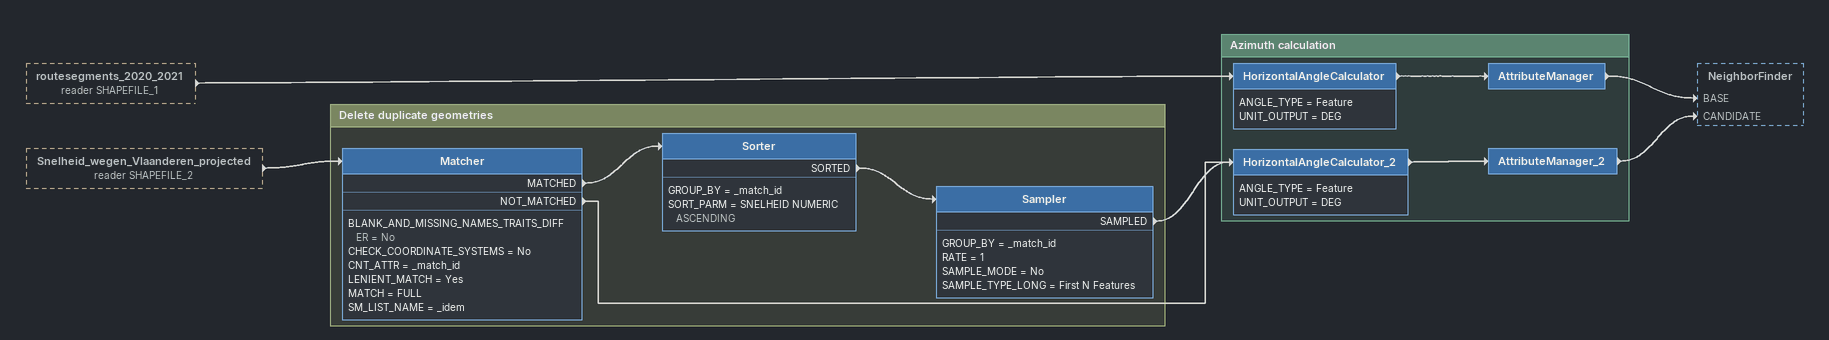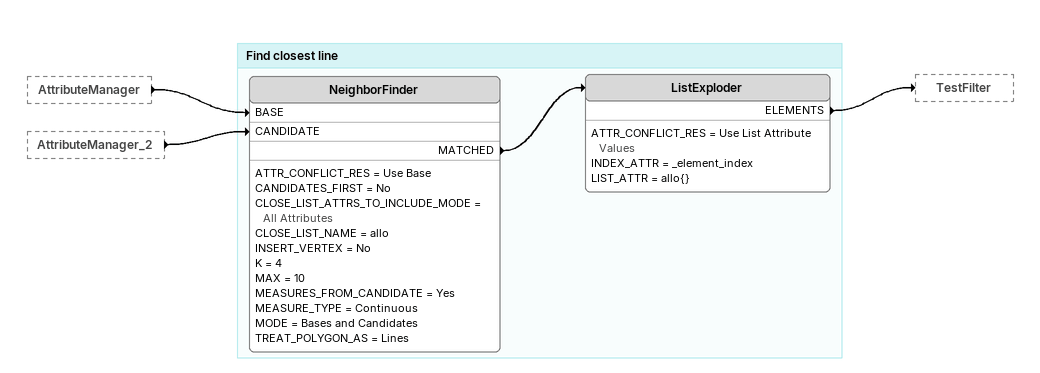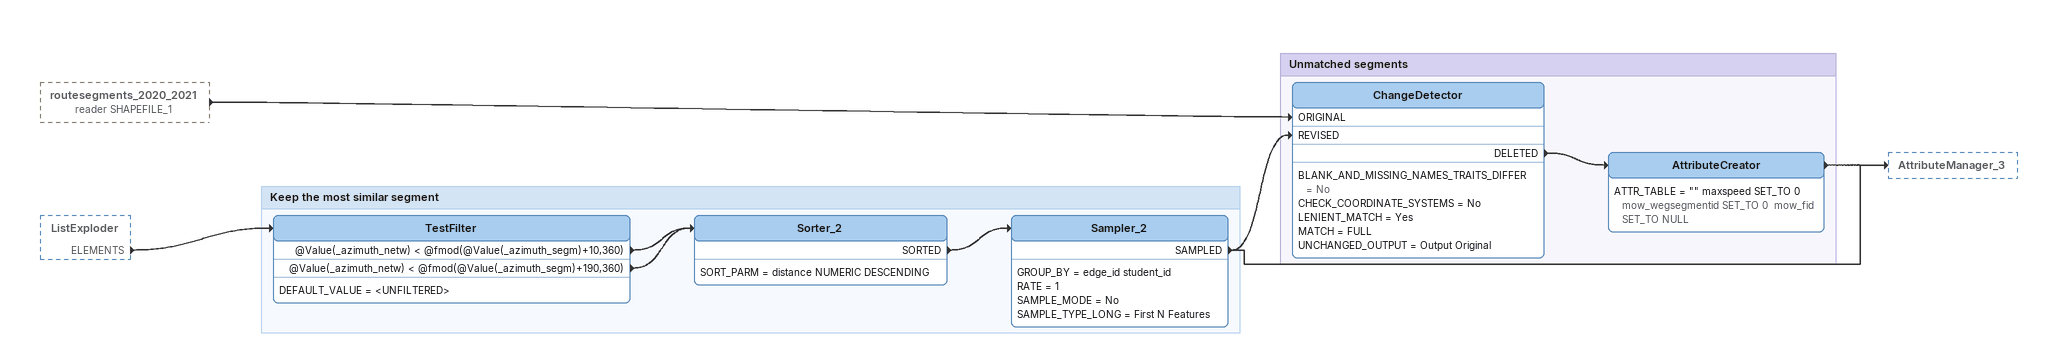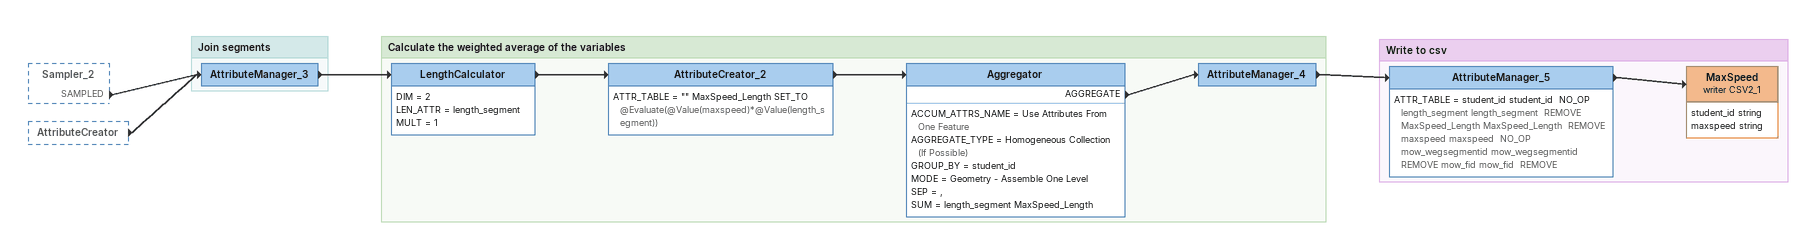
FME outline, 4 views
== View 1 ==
routesegments_2020_2021 (reader SHAPEFILE_1) [outside]
    -> HorizontalAngleCalculator
Snelheid_wegen_Vlaanderen_projected (reader SHAPEFILE_2) [outside]
    -> Matcher

Bookmark: Azimuth calculation
HorizontalAngleCalculator
    ANGLE_TYPE = Feature
    UNIT_OUTPUT = DEG
    -> AttributeManager
AttributeManager
    -> NeighborFinder [BASE]
HorizontalAngleCalculator_2
    ANGLE_TYPE = Feature
    UNIT_OUTPUT = DEG
    -> AttributeManager_2
AttributeManager_2
    -> NeighborFinder [CANDIDATE]

Bookmark: Delete duplicate geometries
Matcher
    BLANK_AND_MISSING_NAMES_TRAITS_DIFFER = No
    CHECK_COORDINATE_SYSTEMS = No
    CNT_ATTR = _match_id
    LENIENT_MATCH = Yes
    MATCH = FULL
    SM_LIST_NAME = _idem
    MATCHED -> Sorter
    NOT_MATCHED -> HorizontalAngleCalculator_2
Sorter
    GROUP_BY = _match_id
    SORT_PARM = SNELHEID NUMERIC ASCENDING
    SORTED -> Sampler
Sampler
    GROUP_BY = _match_id
    RATE = 1
    SAMPLE_MODE = No
    SAMPLE_TYPE_LONG = First N Features
    SAMPLED -> HorizontalAngleCalculator_2

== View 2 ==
AttributeManager [outside]
    -> NeighborFinder [BASE]
AttributeManager_2 [outside]
    -> NeighborFinder [CANDIDATE]

Bookmark: Find closest line
NeighborFinder
    ATTR_CONFLICT_RES = Use Base
    CANDIDATES_FIRST = No
    CLOSE_LIST_ATTRS_TO_INCLUDE_MODE = All Attributes
    CLOSE_LIST_NAME = allo
    INSERT_VERTEX = No
    K = 4
    MAX = 10
    MEASURES_FROM_CANDIDATE = Yes
    MEASURE_TYPE = Continuous
    MODE = Bases and Candidates
    TREAT_POLYGON_AS = Lines
    MATCHED -> ListExploder
ListExploder
    ATTR_CONFLICT_RES = Use List Attribute Values
    INDEX_ATTR = _element_index
    LIST_ATTR = allo{}
    ELEMENTS -> TestFilter

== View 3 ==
routesegments_2020_2021 (reader SHAPEFILE_1) [outside]
    -> ChangeDetector [ORIGINAL]
ListExploder [outside]
    ELEMENTS -> TestFilter

Bookmark: Keep the most similar segment
TestFilter
    DEFAULT_VALUE = <UNFILTERED>
    @Value(_azimuth_netw) < @fmod(@Value(_azimuth_segm)+10,360) -> Sorter_2
    @Value(_azimuth_netw) < @fmod(@Value(_azimuth_segm)+190,360) -> Sorter_2
Sorter_2
    SORT_PARM = distance NUMERIC DESCENDING
    SORTED -> Sampler_2
Sampler_2
    GROUP_BY = edge_id student_id
    RATE = 1
    SAMPLE_MODE = No
    SAMPLE_TYPE_LONG = First N Features
    SAMPLED -> ChangeDetector [REVISED]
    SAMPLED -> AttributeManager_3

Bookmark: Unmatched segments
ChangeDetector
    BLANK_AND_MISSING_NAMES_TRAITS_DIFFER = No
    CHECK_COORDINATE_SYSTEMS = No
    LENIENT_MATCH = Yes
    MATCH = FULL
    UNCHANGED_OUTPUT = Output Original
    DELETED -> AttributeCreator
AttributeCreator
    ATTR_TABLE = "" maxspeed SET_TO 0  mow_wegsegmentid SET_TO 0  mow_fid SET_TO NULL
    -> AttributeManager_3

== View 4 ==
Sampler_2 [outside]
    SAMPLED -> AttributeManager_3
AttributeCreator [outside]
    -> AttributeManager_3

Bookmark: Join segments
AttributeManager_3
    -> LengthCalculator

Bookmark: Calculate the weighted average of the variables
LengthCalculator
    DIM = 2
    LEN_ATTR = length_segment
    MULT = 1
    -> AttributeCreator_2
AttributeCreator_2
    ATTR_TABLE = "" MaxSpeed_Length SET_TO @Evaluate(@Value(maxspeed)*@Value(length_segment))
    -> Aggregator
Aggregator
    ACCUM_ATTRS_NAME = Use Attributes From One Feature
    AGGREGATE_TYPE = Homogeneous Collection (If Possible)
    GROUP_BY = student_id
    MODE = Geometry - Assemble One Level
    SEP = ,
    SUM = length_segment MaxSpeed_Length
    AGGREGATE -> AttributeManager_4
AttributeManager_4
    -> AttributeManager_5

Bookmark: Write to csv
AttributeManager_5
    ATTR_TABLE = student_id student_id  NO_OP length_segment length_segment  REMOVE MaxSpeed_Length MaxSpeed_Length  REMOVE maxspeed maxspeed  NO_OP mow_wegsegmentid mow_wegsegmentid  REMOVE mow_fid mow_fid  REMOVE
    -> MaxSpeed (writer CSV2_1)
MaxSpeed (writer CSV2_1)
    attributes: student_id string, maxspeed string
